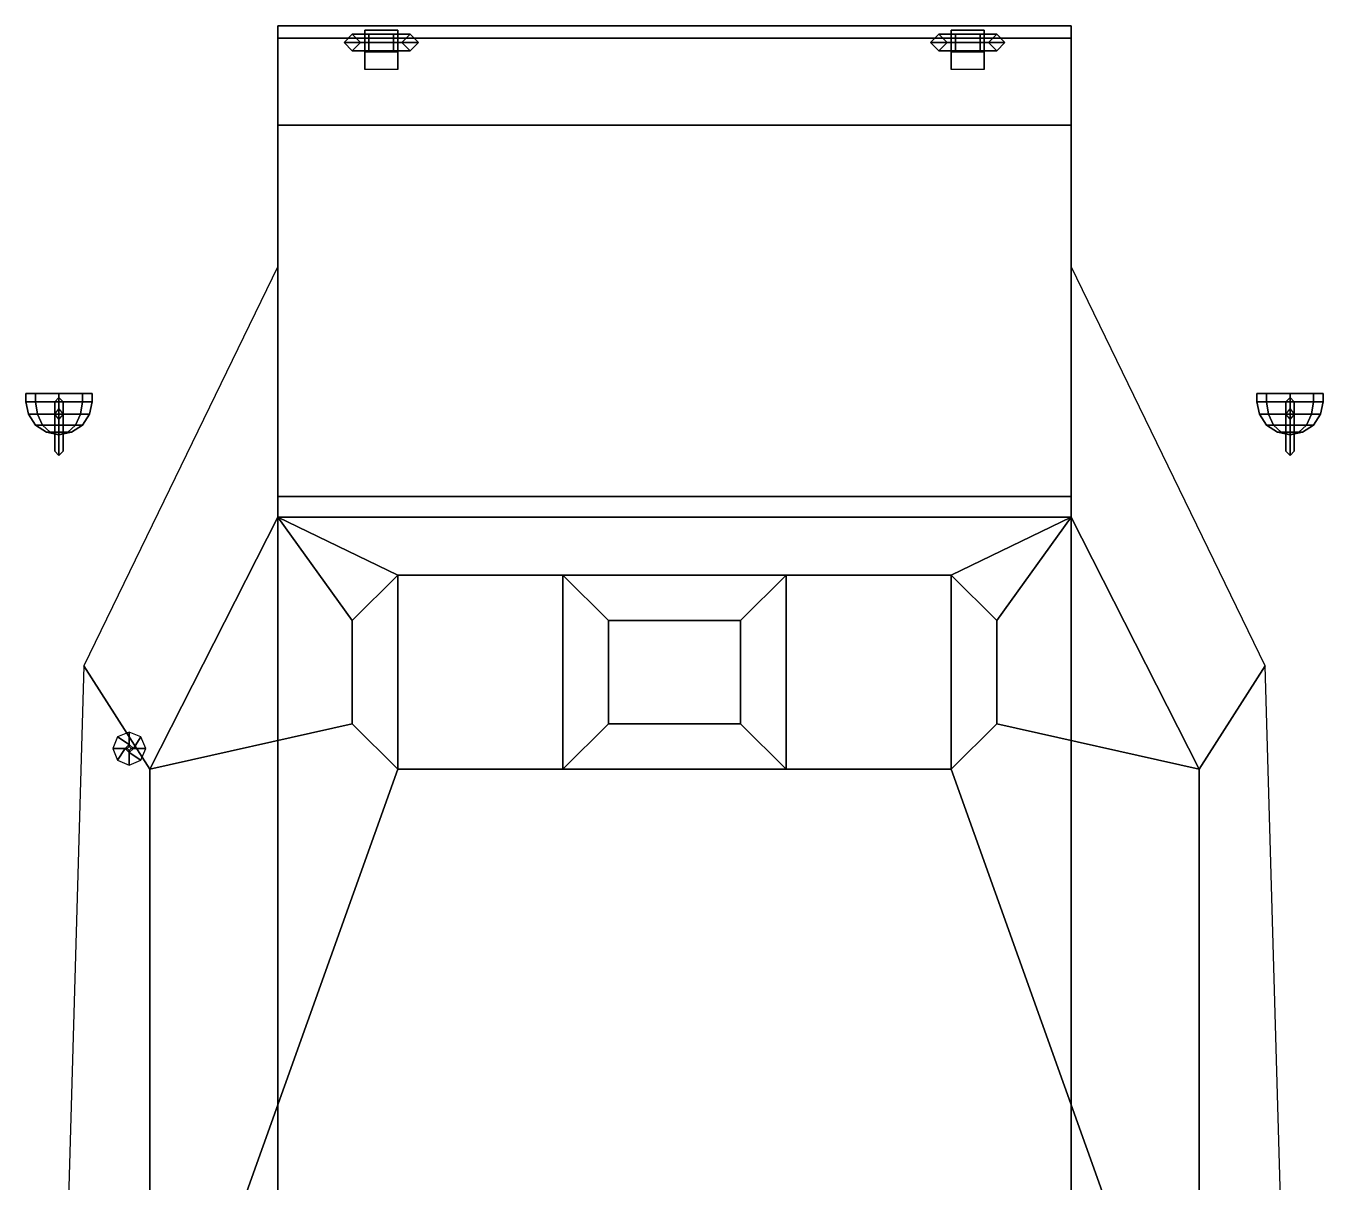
# Model space of a CAD drawing. Extents: x -1.57 to 1.57, y -3.08 to 3.16.
# Drawn here: x -1.57 to 1.57, y 0.36 to 3.16 of the extents above; entities that cross this region are included whole.
import ezdxf

# ---------------------------------------------------------------- set-up
doc = ezdxf.new("R2010")
doc.units = 0
doc.layers.get('0').update_dxf_attribs({"linetype": 'CONTINUOUS'})

msp = doc.modelspace()

# ---------------------------------------------------------------- linework, layer by layer
for points in [[(-0.96, 3.16, 1.16), (-0.96, 3.1302, 1.0792), (-0.96, 1.97, 1.76), (-0.96, 2.02, 1.82)], [(0.96, 2.02, 1.82), (0.96, 3.16, 1.16), (-0.96, 3.16, 1.16), (-0.96, 2.02, 1.82)], [(0.96, 3.16, 1.16), (0.96, 3.1302, 1.0792), (-0.96, 3.1302, 1.0792), (-0.96, 3.16, 1.16)], [(-0.75, 3.15, 0.9), (-0.75, 3.0544, 0.8739), (-0.75, 3.0972, 0.99), (-0.75, 3.15, 0.99)], [(-0.75, 3.15, 0.99), (-0.75, 3.0972, 0.99), (-0.67, 3.0972, 0.99), (-0.67, 3.15, 0.99)], [(-0.67, 3.15, 0.99), (-0.67, 3.15, 0.9), (-0.75, 3.15, 0.9), (-0.75, 3.15, 0.99)], [(-0.67, 3.15, 0.9), (-0.67, 3.0544, 0.8739), (-0.75, 3.0544, 0.8739), (-0.75, 3.15, 0.9)], [(-0.67, 3.0972, 0.99), (-0.67, 3.0544, 0.8739), (-0.67, 3.15, 0.9), (-0.67, 3.15, 0.99)], [(0.75, 3.15, 0.9), (0.75, 3.0544, 0.8739), (0.67, 3.0544, 0.8739), (0.67, 3.15, 0.9)], [(0.67, 3.15, 0.9), (0.67, 3.0544, 0.8739), (0.67, 3.0972, 0.99), (0.67, 3.15, 0.99)], [(0.67, 3.15, 0.99), (0.67, 3.0972, 0.99), (0.75, 3.0972, 0.99), (0.75, 3.15, 0.99)], [(0.75, 3.15, 0.99), (0.75, 3.15, 0.9), (0.67, 3.15, 0.9), (0.67, 3.15, 0.99)], [(0.75, 3.0972, 0.99), (0.75, 3.0544, 0.8739), (0.75, 3.15, 0.9), (0.75, 3.15, 0.99)], [(0.96, 1.97, 1.76), (0.96, 3.1302, 1.0792), (0.96, 3.16, 1.16), (0.96, 2.02, 1.82)], [(0.96, 3.1302, 1.0792), (0.96, 2.92, 0.51), (-0.96, 2.92, 0.51), (-0.96, 3.1302, 1.0792)], [(-0.96, 2.92, 0.51), (-0.96, 2.11, 0.51), (-0.96, 2.11, 0.76), (-0.96, 3.1302, 1.0792)], [(-0.96, 3.1302, 1.0792), (-0.96, -2.9072, 1.16), (-0.96, -2.9072, 1.16), (-0.96, 2.5772, 1.4037)], [(-0.96, 3.1302, 1.0792), (-0.96, 2.11, 0.76), (-0.96, 2.09, 0.85), (-0.96, 3.1302, 1.0792)], [(-0.96, 3.1302, 1.0792), (-0.96, 2.09, 0.85), (-0.96, 2.03, 0.91), (-0.96, 3.1302, 1.0792)], [(-0.96, 3.1302, 1.0792), (-0.96, 2.03, 0.91), (-0.96, 1.96, 0.93), (-0.96, 3.1302, 1.0792)], [(-0.96, 1.96, 0.93), (-0.96, -1.92, 0.93), (-0.96, -2.9072, 1.16), (-0.96, 3.1302, 1.0792)], [(-0.74, 3.14, 0.74), (-0.74, 3.12, 0.72), (-0.8, 3.12, 0.77), (-0.78, 3.14, 0.78)], [(-0.78, 3.14, 0.78), (-0.8, 3.12, 0.77), (-0.8, 3.12, 0.96), (-0.78, 3.14, 0.94)], [(-0.75, 3.12, 0.96), (-0.75, 3.14, 0.94), (-0.78, 3.14, 0.94), (-0.8, 3.12, 0.96)], [(-0.74, 3.12, 0.72), (-0.74, 3.1, 0.74), (-0.78, 3.1, 0.78), (-0.8, 3.12, 0.77)], [(-0.8, 3.12, 0.77), (-0.78, 3.1, 0.78), (-0.78, 3.1, 0.94), (-0.8, 3.12, 0.96)], [(-0.75, 3.1, 0.94), (-0.75, 3.12, 0.96), (-0.8, 3.12, 0.96), (-0.78, 3.1, 0.94)], [(-0.74, 3.12, 0.76), (-0.74, 3.14, 0.74), (-0.78, 3.14, 0.78), (-0.76, 3.12, 0.79)], [(-0.76, 3.12, 0.79), (-0.78, 3.14, 0.78), (-0.78, 3.14, 0.94), (-0.76, 3.12, 0.92)], [(-0.75, 3.14, 0.94), (-0.75, 3.12, 0.92), (-0.76, 3.12, 0.92), (-0.78, 3.14, 0.94)], [(-0.74, 3.1, 0.74), (-0.74, 3.12, 0.76), (-0.76, 3.12, 0.79), (-0.78, 3.1, 0.78)], [(-0.78, 3.1, 0.78), (-0.76, 3.12, 0.79), (-0.76, 3.12, 0.92), (-0.78, 3.1, 0.94)], [(-0.75, 3.12, 0.92), (-0.75, 3.1, 0.94), (-0.78, 3.1, 0.94), (-0.76, 3.12, 0.92)], [(-0.68, 3.14, 0.74), (-0.68, 3.12, 0.72), (-0.74, 3.12, 0.72), (-0.74, 3.14, 0.74)], [(-0.68, 3.12, 0.76), (-0.68, 3.14, 0.74), (-0.74, 3.14, 0.74), (-0.74, 3.12, 0.76)], [(-0.68, 3.12, 0.72), (-0.68, 3.1, 0.74), (-0.74, 3.1, 0.74), (-0.74, 3.12, 0.72)], [(-0.68, 3.1, 0.74), (-0.68, 3.12, 0.76), (-0.74, 3.12, 0.76), (-0.74, 3.1, 0.74)], [(-0.68, 3.12, 0.72), (-0.68, 3.14, 0.74), (-0.64, 3.14, 0.78), (-0.62, 3.12, 0.77)], [(-0.68, 3.14, 0.74), (-0.68, 3.12, 0.76), (-0.66, 3.12, 0.79), (-0.64, 3.14, 0.78)], [(-0.68, 3.1, 0.74), (-0.68, 3.12, 0.72), (-0.62, 3.12, 0.77), (-0.64, 3.1, 0.78)], [(-0.68, 3.12, 0.76), (-0.68, 3.1, 0.74), (-0.64, 3.1, 0.78), (-0.66, 3.12, 0.79)], [(-0.67, 3.12, 0.92), (-0.67, 3.14, 0.94), (-0.64, 3.14, 0.94), (-0.66, 3.12, 0.92)], [(-0.67, 3.14, 0.94), (-0.67, 3.12, 0.96), (-0.62, 3.12, 0.96), (-0.64, 3.14, 0.94)], [(-0.67, 3.1, 0.94), (-0.67, 3.12, 0.92), (-0.66, 3.12, 0.92), (-0.64, 3.1, 0.94)], [(-0.67, 3.12, 0.96), (-0.67, 3.1, 0.94), (-0.64, 3.1, 0.94), (-0.62, 3.12, 0.96)], [(-0.64, 3.14, 0.78), (-0.66, 3.12, 0.79), (-0.66, 3.12, 0.92), (-0.64, 3.14, 0.94)], [(-0.66, 3.12, 0.79), (-0.64, 3.1, 0.78), (-0.64, 3.1, 0.94), (-0.66, 3.12, 0.92)], [(-0.62, 3.12, 0.77), (-0.64, 3.14, 0.78), (-0.64, 3.14, 0.94), (-0.62, 3.12, 0.96)], [(-0.64, 3.1, 0.78), (-0.62, 3.12, 0.77), (-0.62, 3.12, 0.96), (-0.64, 3.1, 0.94)], [(0.64, 3.14, 0.78), (0.62, 3.12, 0.77), (0.62, 3.12, 0.96), (0.64, 3.14, 0.94)], [(0.68, 3.14, 0.74), (0.68, 3.12, 0.72), (0.62, 3.12, 0.77), (0.64, 3.14, 0.78)], [(0.67, 3.12, 0.96), (0.67, 3.14, 0.94), (0.64, 3.14, 0.94), (0.62, 3.12, 0.96)], [(0.62, 3.12, 0.77), (0.64, 3.1, 0.78), (0.64, 3.1, 0.94), (0.62, 3.12, 0.96)], [(0.68, 3.12, 0.72), (0.68, 3.1, 0.74), (0.64, 3.1, 0.78), (0.62, 3.12, 0.77)], [(0.67, 3.1, 0.94), (0.67, 3.12, 0.96), (0.62, 3.12, 0.96), (0.64, 3.1, 0.94)], [(0.66, 3.12, 0.79), (0.64, 3.14, 0.78), (0.64, 3.14, 0.94), (0.66, 3.12, 0.92)], [(0.68, 3.12, 0.76), (0.68, 3.14, 0.74), (0.64, 3.14, 0.78), (0.66, 3.12, 0.79)], [(0.67, 3.14, 0.94), (0.67, 3.12, 0.92), (0.66, 3.12, 0.92), (0.64, 3.14, 0.94)], [(0.64, 3.1, 0.78), (0.66, 3.12, 0.79), (0.66, 3.12, 0.92), (0.64, 3.1, 0.94)], [(0.68, 3.1, 0.74), (0.68, 3.12, 0.76), (0.66, 3.12, 0.79), (0.64, 3.1, 0.78)], [(0.67, 3.12, 0.92), (0.67, 3.1, 0.94), (0.64, 3.1, 0.94), (0.66, 3.12, 0.92)], [(0.74, 3.12, 0.76), (0.74, 3.14, 0.74), (0.68, 3.14, 0.74), (0.68, 3.12, 0.76)], [(0.74, 3.14, 0.74), (0.74, 3.12, 0.72), (0.68, 3.12, 0.72), (0.68, 3.14, 0.74)], [(0.74, 3.1, 0.74), (0.74, 3.12, 0.76), (0.68, 3.12, 0.76), (0.68, 3.1, 0.74)], [(0.74, 3.12, 0.72), (0.74, 3.1, 0.74), (0.68, 3.1, 0.74), (0.68, 3.12, 0.72)], [(0.74, 3.14, 0.74), (0.74, 3.12, 0.76), (0.76, 3.12, 0.79), (0.78, 3.14, 0.78)], [(0.74, 3.12, 0.72), (0.74, 3.14, 0.74), (0.78, 3.14, 0.78), (0.8, 3.12, 0.77)], [(0.74, 3.12, 0.76), (0.74, 3.1, 0.74), (0.78, 3.1, 0.78), (0.76, 3.12, 0.79)], [(0.74, 3.1, 0.74), (0.74, 3.12, 0.72), (0.8, 3.12, 0.77), (0.78, 3.1, 0.78)], [(0.75, 3.14, 0.94), (0.75, 3.12, 0.96), (0.8, 3.12, 0.96), (0.78, 3.14, 0.94)], [(0.75, 3.12, 0.92), (0.75, 3.14, 0.94), (0.78, 3.14, 0.94), (0.76, 3.12, 0.92)], [(0.75, 3.12, 0.96), (0.75, 3.1, 0.94), (0.78, 3.1, 0.94), (0.8, 3.12, 0.96)], [(0.75, 3.1, 0.94), (0.75, 3.12, 0.92), (0.76, 3.12, 0.92), (0.78, 3.1, 0.94)], [(0.78, 3.14, 0.78), (0.76, 3.12, 0.79), (0.76, 3.12, 0.92), (0.78, 3.14, 0.94)], [(0.76, 3.12, 0.79), (0.78, 3.1, 0.78), (0.78, 3.1, 0.94), (0.76, 3.12, 0.92)], [(0.8, 3.12, 0.77), (0.78, 3.14, 0.78), (0.78, 3.14, 0.94), (0.8, 3.12, 0.96)], [(0.78, 3.1, 0.78), (0.8, 3.12, 0.77), (0.8, 3.12, 0.96), (0.78, 3.1, 0.94)], [(0.96, -2.9072, 1.16), (0.96, -2.9072, 1.16), (0.96, 3.1302, 1.0792), (0.96, 2.5772, 1.4037)], [(0.96, -1.92, 0.93), (0.96, 1.96, 0.93), (0.96, 3.1302, 1.0792), (0.96, -2.9072, 1.16)], [(0.96, 2.11, 0.51), (0.96, 2.92, 0.51), (0.96, 3.1302, 1.0792), (0.96, 2.11, 0.76)], [(0.96, 2.11, 0.76), (0.96, 3.1302, 1.0792), (0.96, 3.1302, 1.0792), (0.96, 2.09, 0.85)], [(0.96, 2.09, 0.85), (0.96, 3.1302, 1.0792), (0.96, 3.1302, 1.0792), (0.96, 2.03, 0.91)], [(0.96, 2.03, 0.91), (0.96, 3.1302, 1.0792), (0.96, 3.1302, 1.0792), (0.96, 1.96, 0.93)], [(0.96, 2.92, 0.51), (0.96, -2.73, 0.51), (-0.96, -2.73, 0.51), (-0.96, 2.92, 0.51)], [(-0.96, 2.5772, 1.4037), (-1.43, 1.61, 1.3607), (-1.27, 1.36, 1.76), (-0.96, 1.97, 1.76)], [(0.96, 1.97, 1.76), (1.27, 1.36, 1.76), (1.43, 1.61, 1.3607), (0.96, 2.5772, 1.4037)], [(-1.5466, 2.27, 1.7066), (-1.57, 2.27, 1.65), (-1.57, 2.25, 1.65), (-1.5466, 2.25, 1.7066)], [(-1.57, 2.27, 1.65), (-1.5466, 2.27, 1.5934), (-1.5466, 2.25, 1.5934), (-1.57, 2.25, 1.65)], [(-1.57, 2.27, 1.65), (-1.4334, 2.27, 1.7066), (-1.41, 2.27, 1.65), (-1.5466, 2.27, 1.5934)], [(-1.5466, 2.27, 1.7066), (-1.49, 2.27, 1.73), (-1.4334, 2.27, 1.7066), (-1.57, 2.27, 1.65)], [(-1.49, 2.27, 1.73), (-1.5466, 2.27, 1.7066), (-1.5466, 2.25, 1.7066), (-1.49, 2.25, 1.73)], [(-1.5466, 2.27, 1.5934), (-1.49, 2.27, 1.57), (-1.49, 2.25, 1.57), (-1.5466, 2.25, 1.5934)], [(-1.5466, 2.27, 1.5934), (-1.41, 2.27, 1.65), (-1.4334, 2.27, 1.5934), (-1.49, 2.27, 1.57)], [(-1.4334, 2.27, 1.7066), (-1.49, 2.27, 1.73), (-1.49, 2.25, 1.73), (-1.4334, 2.25, 1.7066)], [(-1.49, 2.27, 1.57), (-1.4334, 2.27, 1.5934), (-1.4334, 2.25, 1.5934), (-1.49, 2.25, 1.57)], [(-1.41, 2.27, 1.65), (-1.4334, 2.27, 1.7066), (-1.4334, 2.25, 1.7066), (-1.41, 2.25, 1.65)], [(-1.4334, 2.27, 1.5934), (-1.41, 2.27, 1.65), (-1.41, 2.25, 1.65), (-1.4334, 2.25, 1.5934)], [(1.4334, 2.27, 1.7066), (1.49, 2.27, 1.73), (1.5466, 2.27, 1.7066), (1.41, 2.27, 1.65)], [(1.41, 2.27, 1.65), (1.5466, 2.27, 1.7066), (1.57, 2.27, 1.65), (1.4334, 2.27, 1.5934)], [(1.41, 2.27, 1.65), (1.4334, 2.27, 1.5934), (1.4334, 2.25, 1.5934), (1.41, 2.25, 1.65)], [(1.4334, 2.27, 1.7066), (1.41, 2.27, 1.65), (1.41, 2.25, 1.65), (1.4334, 2.25, 1.7066)], [(1.49, 2.27, 1.73), (1.4334, 2.27, 1.7066), (1.4334, 2.25, 1.7066), (1.49, 2.25, 1.73)], [(1.4334, 2.27, 1.5934), (1.57, 2.27, 1.65), (1.5466, 2.27, 1.5934), (1.49, 2.27, 1.57)], [(1.4334, 2.27, 1.5934), (1.49, 2.27, 1.57), (1.49, 2.25, 1.57), (1.4334, 2.25, 1.5934)], [(1.5466, 2.27, 1.7066), (1.49, 2.27, 1.73), (1.49, 2.25, 1.73), (1.5466, 2.25, 1.7066)], [(1.49, 2.27, 1.57), (1.5466, 2.27, 1.5934), (1.5466, 2.25, 1.5934), (1.49, 2.25, 1.57)], [(1.5466, 2.27, 1.5934), (1.57, 2.27, 1.65), (1.57, 2.25, 1.65), (1.5466, 2.25, 1.5934)], [(1.57, 2.27, 1.65), (1.5466, 2.27, 1.7066), (1.5466, 2.25, 1.7066), (1.57, 2.25, 1.65)], [(-1.5639, 2.2194, 1.65), (-1.57, 2.25, 1.65), (-1.5466, 2.25, 1.5934), (-1.5423, 2.2194, 1.5977)], [(-1.5423, 2.2194, 1.7023), (-1.5466, 2.25, 1.7066), (-1.57, 2.25, 1.65), (-1.5639, 2.2194, 1.65)], [(-1.5423, 2.2194, 1.5977), (-1.5466, 2.25, 1.5934), (-1.49, 2.25, 1.57), (-1.49, 2.2194, 1.5761)], [(-1.49, 2.2194, 1.7239), (-1.49, 2.25, 1.73), (-1.5466, 2.25, 1.7066), (-1.5423, 2.2194, 1.7023)], [(-1.49, 2.26, 1.38), (-1.5, 2.25, 1.38), (-1.5, 2.22, 1.59), (-1.49, 2.2324, 1.5735)], [(-1.5, 2.25, 1.38), (-1.5, 2.13, 1.38), (-1.5, 2.22, 1.59)], [(-1.48, 2.25, 1.38), (-1.49, 2.26, 1.38), (-1.49, 2.2324, 1.5735), (-1.48, 2.22, 1.59)], [(-1.49, 2.2194, 1.5761), (-1.49, 2.25, 1.57), (-1.4334, 2.25, 1.5934), (-1.4377, 2.2194, 1.5977)], [(-1.4377, 2.2194, 1.7023), (-1.4334, 2.25, 1.7066), (-1.49, 2.25, 1.73), (-1.49, 2.2194, 1.7239)], [(-1.48, 2.13, 1.38), (-1.48, 2.25, 1.38), (-1.48, 2.22, 1.59)], [(-1.4377, 2.2194, 1.5977), (-1.4334, 2.25, 1.5934), (-1.41, 2.25, 1.65), (-1.4161, 2.2194, 1.65)], [(-1.4161, 2.2194, 1.65), (-1.41, 2.25, 1.65), (-1.4334, 2.25, 1.7066), (-1.4377, 2.2194, 1.7023)], [(1.4377, 2.2194, 1.7023), (1.4334, 2.25, 1.7066), (1.41, 2.25, 1.65), (1.4161, 2.2194, 1.65)], [(1.4161, 2.2194, 1.65), (1.41, 2.25, 1.65), (1.4334, 2.25, 1.5934), (1.4377, 2.2194, 1.5977)], [(1.49, 2.2194, 1.7239), (1.49, 2.25, 1.73), (1.4334, 2.25, 1.7066), (1.4377, 2.2194, 1.7023)], [(1.4377, 2.2194, 1.5977), (1.4334, 2.25, 1.5934), (1.49, 2.25, 1.57), (1.49, 2.2194, 1.5761)], [(1.49, 2.26, 1.38), (1.48, 2.25, 1.38), (1.48, 2.22, 1.59), (1.49, 2.2324, 1.5735)], [(1.48, 2.25, 1.38), (1.48, 2.13, 1.38), (1.48, 2.22, 1.59)], [(1.5, 2.25, 1.38), (1.49, 2.26, 1.38), (1.49, 2.2324, 1.5735), (1.5, 2.22, 1.59)], [(1.5423, 2.2194, 1.7023), (1.5466, 2.25, 1.7066), (1.49, 2.25, 1.73), (1.49, 2.2194, 1.7239)], [(1.49, 2.2194, 1.5761), (1.49, 2.25, 1.57), (1.5466, 2.25, 1.5934), (1.5423, 2.2194, 1.5977)], [(1.5, 2.13, 1.38), (1.5, 2.25, 1.38), (1.5, 2.22, 1.59)], [(1.5639, 2.2194, 1.65), (1.57, 2.25, 1.65), (1.5466, 2.25, 1.7066), (1.5423, 2.2194, 1.7023)], [(1.5423, 2.2194, 1.5977), (1.5466, 2.25, 1.5934), (1.57, 2.25, 1.65), (1.5639, 2.2194, 1.65)], [(-1.5466, 2.1934, 1.65), (-1.5639, 2.2194, 1.65), (-1.5423, 2.2194, 1.5977), (-1.53, 2.1934, 1.61)], [(-1.53, 2.1934, 1.69), (-1.5423, 2.2194, 1.7023), (-1.5639, 2.2194, 1.65), (-1.5466, 2.1934, 1.65)], [(-1.53, 2.1934, 1.61), (-1.5423, 2.2194, 1.5977), (-1.49, 2.2194, 1.5761), (-1.49, 2.1934, 1.5934)], [(-1.49, 2.1934, 1.7066), (-1.49, 2.2194, 1.7239), (-1.5423, 2.2194, 1.7023), (-1.53, 2.1934, 1.69)], [(-1.5, 2.13, 1.38), (-1.49, 2.12, 1.38), (-1.49, 2.2075, 1.5841), (-1.5, 2.22, 1.59)], [(-1.49, 2.12, 1.38), (-1.48, 2.13, 1.38), (-1.48, 2.22, 1.59), (-1.49, 2.2075, 1.5841)], [(-1.49, 2.1934, 1.5934), (-1.49, 2.2194, 1.5761), (-1.4377, 2.2194, 1.5977), (-1.45, 2.1934, 1.61)], [(-1.45, 2.1934, 1.69), (-1.4377, 2.2194, 1.7023), (-1.49, 2.2194, 1.7239), (-1.49, 2.1934, 1.7066)], [(-1.45, 2.1934, 1.61), (-1.4377, 2.2194, 1.5977), (-1.4161, 2.2194, 1.65), (-1.4334, 2.1934, 1.65)], [(-1.4334, 2.1934, 1.65), (-1.4161, 2.2194, 1.65), (-1.4377, 2.2194, 1.7023), (-1.45, 2.1934, 1.69)], [(1.45, 2.1934, 1.69), (1.4377, 2.2194, 1.7023), (1.4161, 2.2194, 1.65), (1.4334, 2.1934, 1.65)], [(1.4334, 2.1934, 1.65), (1.4161, 2.2194, 1.65), (1.4377, 2.2194, 1.5977), (1.45, 2.1934, 1.61)], [(1.49, 2.1934, 1.7066), (1.49, 2.2194, 1.7239), (1.4377, 2.2194, 1.7023), (1.45, 2.1934, 1.69)], [(1.45, 2.1934, 1.61), (1.4377, 2.2194, 1.5977), (1.49, 2.2194, 1.5761), (1.49, 2.1934, 1.5934)], [(1.48, 2.13, 1.38), (1.49, 2.12, 1.38), (1.49, 2.2075, 1.5841), (1.48, 2.22, 1.59)], [(1.49, 2.12, 1.38), (1.5, 2.13, 1.38), (1.5, 2.22, 1.59), (1.49, 2.2075, 1.5841)], [(1.53, 2.1934, 1.69), (1.5423, 2.2194, 1.7023), (1.49, 2.2194, 1.7239), (1.49, 2.1934, 1.7066)], [(1.49, 2.1934, 1.5934), (1.49, 2.2194, 1.5761), (1.5423, 2.2194, 1.5977), (1.53, 2.1934, 1.61)], [(1.5466, 2.1934, 1.65), (1.5639, 2.2194, 1.65), (1.5423, 2.2194, 1.7023), (1.53, 2.1934, 1.69)], [(1.53, 2.1934, 1.61), (1.5423, 2.2194, 1.5977), (1.5639, 2.2194, 1.65), (1.5466, 2.1934, 1.65)], [(-1.5206, 2.1761, 1.65), (-1.5466, 2.1934, 1.65), (-1.53, 2.1934, 1.61), (-1.5116, 2.1761, 1.6284)], [(-1.5116, 2.1761, 1.6716), (-1.53, 2.1934, 1.69), (-1.5466, 2.1934, 1.65), (-1.5206, 2.1761, 1.65)], [(-1.5116, 2.1761, 1.6284), (-1.53, 2.1934, 1.61), (-1.49, 2.1934, 1.5934), (-1.49, 2.1761, 1.6194)], [(-1.49, 2.1761, 1.6806), (-1.49, 2.1934, 1.7066), (-1.53, 2.1934, 1.69), (-1.5116, 2.1761, 1.6716)], [(-1.49, 2.17, 1.65), (-1.5206, 2.1761, 1.65), (-1.5116, 2.1761, 1.6284), (-1.49, 2.17, 1.65)], [(-1.49, 2.17, 1.65), (-1.5116, 2.1761, 1.6716), (-1.5206, 2.1761, 1.65), (-1.49, 2.17, 1.65)], [(-1.49, 2.17, 1.65), (-1.5116, 2.1761, 1.6284), (-1.49, 2.1761, 1.6194), (-1.49, 2.17, 1.65)], [(-1.49, 2.17, 1.65), (-1.49, 2.1761, 1.6806), (-1.5116, 2.1761, 1.6716), (-1.49, 2.17, 1.65)], [(-1.49, 2.1761, 1.6194), (-1.49, 2.1934, 1.5934), (-1.45, 2.1934, 1.61), (-1.4684, 2.1761, 1.6284)], [(-1.4684, 2.1761, 1.6716), (-1.45, 2.1934, 1.69), (-1.49, 2.1934, 1.7066), (-1.49, 2.1761, 1.6806)], [(-1.49, 2.17, 1.65), (-1.49, 2.1761, 1.6194), (-1.4684, 2.1761, 1.6284), (-1.49, 2.17, 1.65)], [(-1.49, 2.17, 1.65), (-1.4684, 2.1761, 1.6284), (-1.4594, 2.1761, 1.65), (-1.49, 2.17, 1.65)], [(-1.49, 2.17, 1.65), (-1.4594, 2.1761, 1.65), (-1.4684, 2.1761, 1.6716), (-1.49, 2.17, 1.65)], [(-1.49, 2.17, 1.65), (-1.4684, 2.1761, 1.6716), (-1.49, 2.1761, 1.6806), (-1.49, 2.17, 1.65)], [(-1.4684, 2.1761, 1.6284), (-1.45, 2.1934, 1.61), (-1.4334, 2.1934, 1.65), (-1.4594, 2.1761, 1.65)], [(-1.4594, 2.1761, 1.65), (-1.4334, 2.1934, 1.65), (-1.45, 2.1934, 1.69), (-1.4684, 2.1761, 1.6716)], [(1.4684, 2.1761, 1.6716), (1.45, 2.1934, 1.69), (1.4334, 2.1934, 1.65), (1.4594, 2.1761, 1.65)], [(1.4594, 2.1761, 1.65), (1.4334, 2.1934, 1.65), (1.45, 2.1934, 1.61), (1.4684, 2.1761, 1.6284)], [(1.49, 2.1761, 1.6806), (1.49, 2.1934, 1.7066), (1.45, 2.1934, 1.69), (1.4684, 2.1761, 1.6716)], [(1.4684, 2.1761, 1.6284), (1.45, 2.1934, 1.61), (1.49, 2.1934, 1.5934), (1.49, 2.1761, 1.6194)], [(1.49, 2.17, 1.65), (1.4684, 2.1761, 1.6716), (1.4594, 2.1761, 1.65), (1.49, 2.17, 1.65)], [(1.49, 2.17, 1.65), (1.4594, 2.1761, 1.65), (1.4684, 2.1761, 1.6284), (1.49, 2.17, 1.65)], [(1.49, 2.17, 1.65), (1.49, 2.1761, 1.6806), (1.4684, 2.1761, 1.6716), (1.49, 2.17, 1.65)], [(1.49, 2.17, 1.65), (1.4684, 2.1761, 1.6284), (1.49, 2.1761, 1.6194), (1.49, 2.17, 1.65)], [(1.5116, 2.1761, 1.6716), (1.53, 2.1934, 1.69), (1.49, 2.1934, 1.7066), (1.49, 2.1761, 1.6806)], [(1.49, 2.1761, 1.6194), (1.49, 2.1934, 1.5934), (1.53, 2.1934, 1.61), (1.5116, 2.1761, 1.6284)], [(1.49, 2.17, 1.65), (1.5116, 2.1761, 1.6716), (1.49, 2.1761, 1.6806), (1.49, 2.17, 1.65)], [(1.49, 2.17, 1.65), (1.5206, 2.1761, 1.65), (1.5116, 2.1761, 1.6716), (1.49, 2.17, 1.65)], [(1.49, 2.17, 1.65), (1.5116, 2.1761, 1.6284), (1.5206, 2.1761, 1.65), (1.49, 2.17, 1.65)], [(1.49, 2.17, 1.65), (1.49, 2.1761, 1.6194), (1.5116, 2.1761, 1.6284), (1.49, 2.17, 1.65)], [(1.5206, 2.1761, 1.65), (1.5466, 2.1934, 1.65), (1.53, 2.1934, 1.69), (1.5116, 2.1761, 1.6716)], [(1.5116, 2.1761, 1.6284), (1.53, 2.1934, 1.61), (1.5466, 2.1934, 1.65), (1.5206, 2.1761, 1.65)], [(-0.96, 2.02, 1.82), (-0.96, 1.97, 1.76), (0.96, 1.97, 1.76), (0.96, 2.02, 1.82)], [(-0.78, 1.72, 1.76), (-0.96, 1.97, 1.76), (-1.27, 1.36, 1.76), (-0.78, 1.47, 1.76)], [(-0.96, 1.97, 1.76), (-0.67, 1.83, 1.76), (0.67, 1.83, 1.76), (0.96, 1.97, 1.76)], [(-0.67, 1.83, 1.76), (-0.96, 1.97, 1.76), (-0.96, 1.97, 1.76), (-0.78, 1.72, 1.76)], [(-0.96, 1.89, 0.91), (-0.96, 1.35, 0.91), (-0.96, 1.28, 0.93), (-0.96, 1.96, 0.93)], [(0.78, 1.72, 1.76), (0.96, 1.97, 1.76), (0.96, 1.97, 1.76), (0.67, 1.83, 1.76)], [(0.78, 1.47, 1.76), (1.27, 1.36, 1.76), (0.96, 1.97, 1.76), (0.78, 1.72, 1.76)], [(0.96, 1.35, 0.91), (0.96, 1.89, 0.91), (0.96, 1.96, 0.93), (0.96, 1.28, 0.93)], [(-0.96, 1.7, 0.88), (-0.96, 1.54, 0.88), (-0.96, 1.35, 0.91), (-0.96, 1.89, 0.91)], [(-0.96, 1.83, 0.85), (-0.96, 1.77, 0.84), (-0.96, 1.7, 0.88), (-0.96, 1.89, 0.91)], [(0.96, 1.77, 0.84), (0.96, 1.83, 0.85), (0.96, 1.89, 0.91), (0.96, 1.7, 0.88)], [(0.96, 1.54, 0.88), (0.96, 1.7, 0.88), (0.96, 1.89, 0.91), (0.96, 1.35, 0.91)], [(-0.96, 1.81, 0.76), (-0.96, 1.79, 0.8), (-0.96, 1.77, 0.84), (-0.96, 1.83, 0.85)], [(-0.67, 1.36, 1.79), (-0.67, 1.83, 1.79), (-0.78, 1.72, 1.79), (-0.78, 1.47, 1.79)], [(-0.67, 1.83, 1.79), (-0.67, 1.83, 1.76), (-0.78, 1.72, 1.76), (-0.78, 1.72, 1.79)], [(-0.27, 1.83, 1.79), (-0.27, 1.83, 1.76), (-0.67, 1.83, 1.76), (-0.67, 1.83, 1.79)], [(-0.67, 1.83, 1.79), (-0.67, 1.36, 1.79), (-0.27, 1.36, 1.79), (-0.27, 1.83, 1.79)], [(-0.16, 1.72, 1.79), (-0.16, 1.72, 1.76), (-0.27, 1.83, 1.76), (-0.27, 1.83, 1.79)], [(-0.27, 1.83, 1.79), (-0.27, 1.36, 1.79), (-0.16, 1.47, 1.79), (-0.16, 1.72, 1.79)], [(0.27, 1.83, 1.76), (-0.27, 1.83, 1.76), (-0.16, 1.72, 1.76), (0.16, 1.72, 1.76)], [(0.27, 1.36, 1.79), (0.27, 1.83, 1.79), (0.16, 1.72, 1.79), (0.16, 1.47, 1.79)], [(0.27, 1.83, 1.79), (0.27, 1.83, 1.76), (0.16, 1.72, 1.76), (0.16, 1.72, 1.79)], [(0.27, 1.83, 1.79), (0.27, 1.36, 1.79), (0.67, 1.36, 1.79), (0.67, 1.83, 1.79)], [(0.67, 1.83, 1.79), (0.67, 1.83, 1.76), (0.27, 1.83, 1.76), (0.27, 1.83, 1.79)], [(0.67, 1.83, 1.79), (0.67, 1.36, 1.79), (0.78, 1.47, 1.79), (0.78, 1.72, 1.79)], [(0.78, 1.72, 1.79), (0.78, 1.72, 1.76), (0.67, 1.83, 1.76), (0.67, 1.83, 1.79)], [(0.96, 1.79, 0.8), (0.96, 1.81, 0.76), (0.96, 1.83, 0.85), (0.96, 1.77, 0.84)], [(-0.96, 1.81, 0.51), (-0.96, 1.79, 0.51), (-0.96, 1.79, 0.8), (-0.96, 1.81, 0.76)], [(0.96, 1.79, 0.51), (0.96, 1.81, 0.51), (0.96, 1.81, 0.76), (0.96, 1.79, 0.8)], [(-0.78, 1.72, 1.79), (-0.78, 1.72, 1.76), (-0.78, 1.47, 1.76), (-0.78, 1.47, 1.79)], [(-0.16, 1.47, 1.79), (-0.16, 1.47, 1.76), (-0.16, 1.72, 1.76), (-0.16, 1.72, 1.79)], [(-0.16, 1.47, 1.76), (0.16, 1.47, 1.76), (0.16, 1.72, 1.76), (-0.16, 1.72, 1.76)], [(0.16, 1.72, 1.79), (0.16, 1.72, 1.76), (0.16, 1.47, 1.76), (0.16, 1.47, 1.79)], [(0.78, 1.47, 1.79), (0.78, 1.47, 1.76), (0.78, 1.72, 1.76), (0.78, 1.72, 1.79)], [(-1.27, -2.05, 1.76), (-1.27, 1.36, 1.76), (-1.43, 1.61, 1.3607), (-1.56, -2.9072, 1.16)], [(1.56, -2.9072, 1.16), (1.43, 1.61, 1.3607), (1.27, 1.36, 1.76), (1.27, -2.05, 1.76)], [(-0.96, 1.47, 0.84), (-0.96, 1.41, 0.85), (-0.96, 1.35, 0.91), (-0.96, 1.54, 0.88)], [(0.96, 1.41, 0.85), (0.96, 1.47, 0.84), (0.96, 1.54, 0.88), (0.96, 1.35, 0.91)], [(-1.32, 1.45, 1.7), (-1.3483, 1.4383, 1.7), (-1.32, 1.42, 1.75)], [(-1.2917, 1.4383, 1.7), (-1.32, 1.45, 1.7), (-1.32, 1.42, 1.75), (-1.31, 1.41, 1.75)], [(-0.78, 1.47, 1.76), (-1.27, 1.36, 1.76), (-1.27, -0.32, 1.76), (-0.67, 1.36, 1.76)], [(-0.96, 1.45, 0.8), (-0.96, 1.43, 0.76), (-0.96, 1.41, 0.85), (-0.96, 1.47, 0.84)], [(-0.96, 1.45, 0.51), (-0.96, 1.43, 0.51), (-0.96, 1.43, 0.76), (-0.96, 1.45, 0.8)], [(-0.78, 1.47, 1.79), (-0.78, 1.47, 1.76), (-0.67, 1.36, 1.76), (-0.67, 1.36, 1.79)], [(-0.27, 1.36, 1.79), (-0.27, 1.36, 1.76), (-0.16, 1.47, 1.76), (-0.16, 1.47, 1.79)], [(-0.27, 1.36, 1.76), (0.27, 1.36, 1.76), (0.16, 1.47, 1.76), (-0.16, 1.47, 1.76)], [(0.16, 1.47, 1.79), (0.16, 1.47, 1.76), (0.27, 1.36, 1.76), (0.27, 1.36, 1.79)], [(0.67, 1.36, 1.79), (0.67, 1.36, 1.76), (0.78, 1.47, 1.76), (0.78, 1.47, 1.79)], [(0.67, 1.36, 1.76), (1.27, -0.32, 1.76), (1.27, 1.36, 1.76), (0.78, 1.47, 1.76)], [(0.96, 1.43, 0.76), (0.96, 1.45, 0.8), (0.96, 1.47, 0.84), (0.96, 1.41, 0.85)], [(0.96, 1.43, 0.51), (0.96, 1.45, 0.51), (0.96, 1.45, 0.8), (0.96, 1.43, 0.76)], [(-1.3483, 1.4383, 1.7), (-1.36, 1.41, 1.7), (-1.33, 1.41, 1.75), (-1.32, 1.42, 1.75)], [(-1.32, 1.42, 1.75), (-1.33, 1.41, 1.75), (-1.325, 1.41, 3.75), (-1.32, 1.415, 3.75)], [(-1.32, 1.42, 1.61), (-1.33, 1.41, 1.6), (-1.33, 1.41, 1.7), (-1.32, 1.42, 1.7)], [(-1.32, 1.415, 3.75), (-1.325, 1.41, 3.75), (-1.32, 1.405, 3.75), (-1.315, 1.41, 3.75)], [(-1.31, 1.41, 1.75), (-1.32, 1.42, 1.75), (-1.32, 1.415, 3.75), (-1.315, 1.41, 3.75)], [(-1.31, 1.41, 1.62), (-1.32, 1.42, 1.61), (-1.32, 1.42, 1.7), (-1.31, 1.41, 1.7)], [(-1.28, 1.41, 1.7), (-1.2917, 1.4383, 1.7), (-1.31, 1.41, 1.75)], [(-1.36, 1.41, 1.7), (-1.3483, 1.3817, 1.7), (-1.33, 1.41, 1.75)], [(-1.3483, 1.3817, 1.7), (-1.32, 1.37, 1.7), (-1.32, 1.4, 1.75), (-1.33, 1.41, 1.75)], [(-1.33, 1.41, 1.75), (-1.32, 1.4, 1.75), (-1.32, 1.405, 3.75), (-1.325, 1.41, 3.75)], [(-1.33, 1.41, 1.6), (-1.32, 1.4, 1.61), (-1.32, 1.4, 1.7), (-1.33, 1.41, 1.7)], [(-1.2917, 1.3817, 1.7), (-1.28, 1.41, 1.7), (-1.31, 1.41, 1.75), (-1.32, 1.4, 1.75)], [(-1.32, 1.4, 1.75), (-1.31, 1.41, 1.75), (-1.315, 1.41, 3.75), (-1.32, 1.405, 3.75)], [(-1.32, 1.4, 1.61), (-1.31, 1.41, 1.62), (-1.31, 1.41, 1.7), (-1.32, 1.4, 1.7)], [(-1.32, 1.37, 1.7), (-1.2917, 1.3817, 1.7), (-1.32, 1.4, 1.75)], [(1.27, -0.32, 1.76), (0.67, 1.36, 1.76), (-0.67, 1.36, 1.76), (-1.27, -0.32, 1.76)], [(-0.67, 1.36, 1.79), (-0.67, 1.36, 1.76), (-0.27, 1.36, 1.76), (-0.27, 1.36, 1.79)], [(0.27, 1.36, 1.79), (0.27, 1.36, 1.76), (0.67, 1.36, 1.76), (0.67, 1.36, 1.79)], [(-0.96, 1.21, 0.91), (-0.96, 0.43, 0.91), (-0.96, 0.36, 0.93), (-0.96, 1.28, 0.93)], [(0.96, 0.43, 0.91), (0.96, 1.21, 0.91), (0.96, 1.28, 0.93), (0.96, 0.36, 0.93)], [(-0.96, 1.15, 0.85), (-0.96, 0.49, 0.85), (-0.96, 0.43, 0.91), (-0.96, 1.21, 0.91)], [(0.96, 0.49, 0.85), (0.96, 1.15, 0.85), (0.96, 1.21, 0.91), (0.96, 0.43, 0.91)], [(-0.96, 1.13, 0.76), (-0.96, 0.51, 0.76), (-0.96, 0.49, 0.85), (-0.96, 1.15, 0.85)], [(0.96, 0.51, 0.76), (0.96, 1.13, 0.76), (0.96, 1.15, 0.85), (0.96, 0.49, 0.85)], [(-0.96, 1.13, 0.51), (-0.96, 0.51, 0.51), (-0.96, 0.51, 0.76), (-0.96, 1.13, 0.76)], [(0.96, 0.51, 0.51), (0.96, 1.13, 0.51), (0.96, 1.13, 0.76), (0.96, 0.51, 0.76)]]:
    msp.add_3dface(points)

doc.saveas('drawing.dxf')
